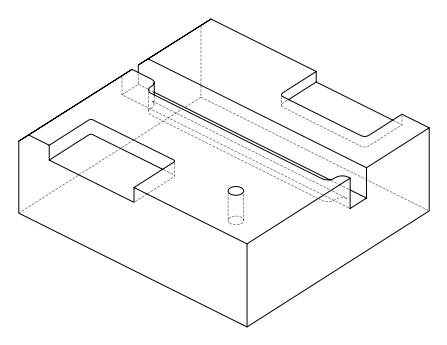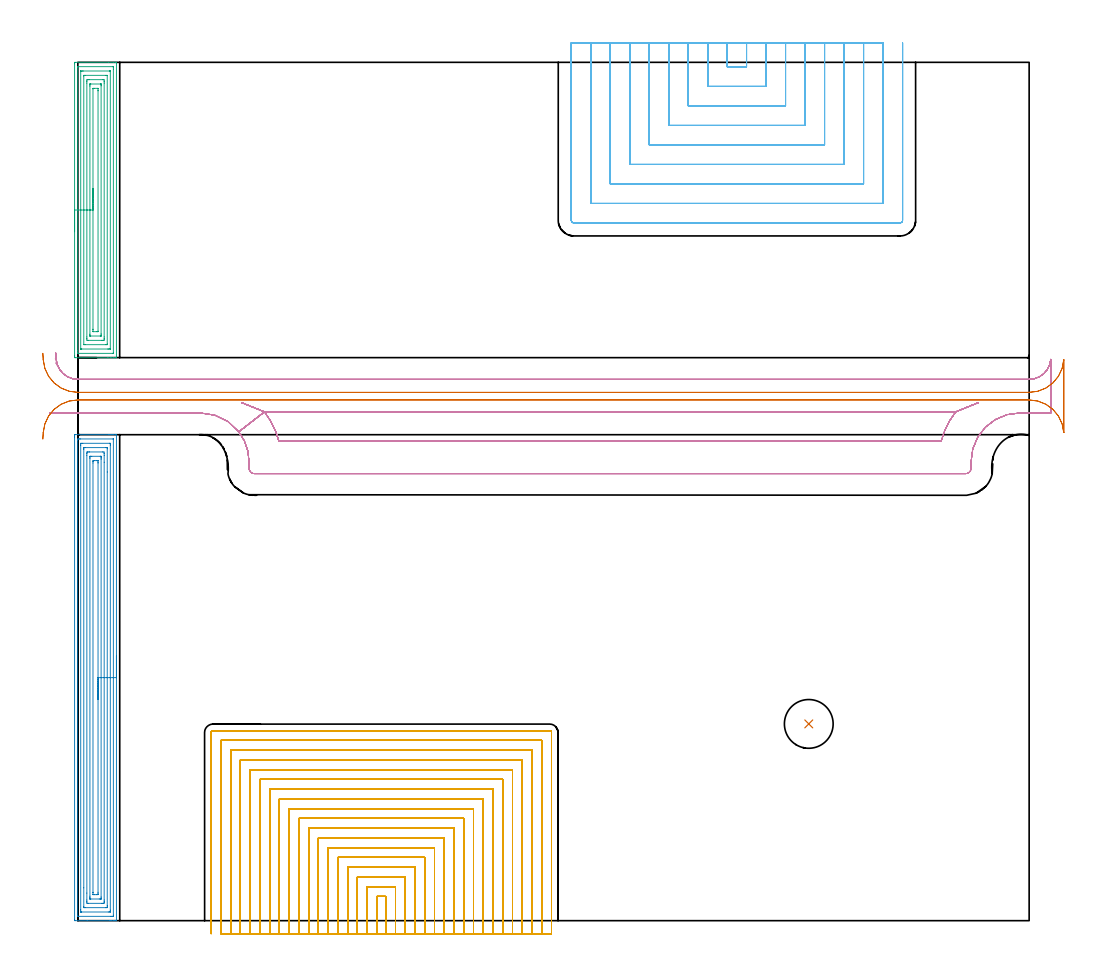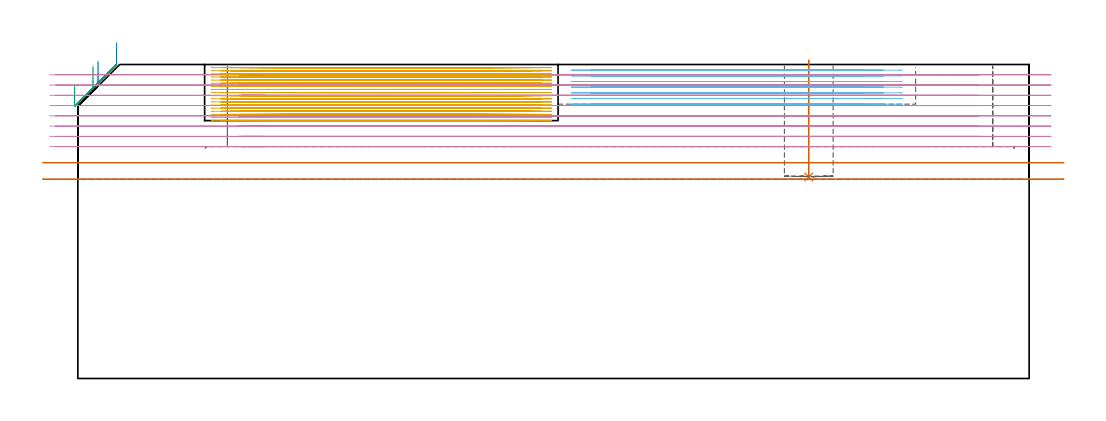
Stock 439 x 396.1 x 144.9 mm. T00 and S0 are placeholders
(PLAN: 7 operations, 5 tool changes, 320.6 min)
(1 INDEXABLE_INSERT_DRILL_BLIND_HOLE_FROM_SOLID | STEP1POCKET | NXT0302_016 | 0.22 min | 20504 mm3)
(2 AREA_MILL | FG_CHAMFER_SURFACE | UGT0205_001 | 12.92 min | 43224 mm3)
(3 AREA_MILL_1 | FG_CHAMFER_SURFACE_1 | UGT0205_001 | 7.99 min | 26844 mm3)
(4 MILL_OPEN_POCKET | POCKET_OPEN | UGT0201_094 | Follow Part, ap 5, ae 75% | 27.67 min | 962749 mm3)
(5 MILL_SLOT | SLOT_PARTIAL_RECTANGULAR | NXT0201_008 | Follow Part, ap 1.5, ae 75% | 226.75 min | 383023 mm3)
(6 MILL_SLOT_1 | SLOT_PARTIAL_RECTANGULAR_1 | NXT0201_011 | Follow Part, ap 3, ae 75% | 40.98 min | 241307 mm3)
(7 MILL_RECTANGULAR_SLOT | SLOT_RECTANGULAR | UGT0201_004 | Follow Part, ap 8, ae 75% | 4.1 min | 233974 mm3)
(TOOL NXT0302_016 | Index. Insert Drill 22.5mm [880-D2250L25-03] | D22.5 PA176 FL68 Z2)
(TOOL UGT0205_001 | Chamfer Mill 20 x 3 x 45 deg. | D20 FL50 Z2)
(TOOL UGT0201_094 | End mill 20 mm | D20 FL38 Z4)
(TOOL NXT0201_008 | ENDMILL 6mm [2P460-0600-NA 1630] | D6 FL26 Z6)
(TOOL NXT0201_011 | ENDMILL 12mm [2P460-1200-NA 1630] | D12 FL38 Z6)
(TOOL UGT0201_004 | End Mill 32 mm | D32 FL53 Z6)
(OP 1 INDEXABLE_INSERT_DRILL_BLIND_HOLE_FROM_SOLID)
G17 G21 G94 G90
T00 M6
G54
G17 G0 G90 X337.3 Y90.8 S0 M3
G43 Z154.9 H1
G94 G81 G98 Z93. F250. R146.9
G80
M5
M2
(OP 2 AREA_MILL)
G17 G21 G94 G90
T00 M6
G54
G17 G0 G90 X17.8 Y122.15 S1061 M3
G43 Z154.9 H0
G94 G1 Y122.112 Z154.028 F250.
Y121.998 Z153.163
Y121.809 Z152.312
Y121.547 Z151.48
Y121.213 Z150.674
Y120.81 Z149.9
Y120.342 Z149.164
Y119.81 Z148.472
Y119.221 Z147.829
Y118.578 Z147.239
Y117.886 Z146.708
Y117.15 Z146.24
Y116.376 Z145.837
Y115.57 Z145.503
Y114.738 Z145.241
Y113.886 Z145.052
Y113.022 Z144.938
Y112.15 Z144.9
Y0.158
X17.794 Y0.01 Z144.893
X17.503 Y0. Z144.602
X17.125 Z144.224
X16.502 Z143.597
X15.311 Z142.408
X14.744 Z141.837
X4.336 Z131.433
X-1.081 Z126.016
X-1.368 Y0.003 Z125.729
X-1.492 Y0.01 Z125.605
X-1.499 Y0.136 Z125.599
X-1.5 Y0.604 Z125.6
Y223.229
X-1.499 Y223.696 Z125.601
X-1.495 Y224.116 Z125.603
X-1.492 Y224.29 Z125.606
X-1.081 Y224.3 Z126.016
X14.148 Z141.243
X14.744 Z141.837
X15.311 Z142.408
X15.623 Z142.719
X16.19 Z143.286
X16.502 Z143.597
X17.504 Y224.299 Z144.603
X17.794 Y224.29 Z144.893
X17.8 Y224.142 Z144.9
Y112.15
X16.386 Z143.486
X16.385 Y2.507 Z143.485
X16.384 Y2.389 Z143.484
X16.379 Y2.012 Z143.479
X16.003 Y2.003 Z143.103
X15.623 Y2.001 Z142.723
X15.127 Y2. Z142.227
X-0.005 Y2.001 Z127.095
X-0.034 Y2.002 Z127.066
X-0.063 Y2.007 Z127.037
X-0.079 Y2.012 Z127.021
X-0.08 Y2.033 Z127.02
X-0.085 Y2.271 Z127.015
Y221.793
X-0.084 Y221.911 Z127.016
X-0.079 Y222.288 Z127.021
X0.297 Y222.297 Z127.397
X0.677 Y222.299 Z127.777
X1.173 Y222.3 Z128.273
X16.305 Y222.299 Z143.405
X16.333 Y222.298 Z143.433
X16.363 Y222.293 Z143.463
X16.379 Y222.288 Z143.479
X16.38 Y222.266 Z143.48
X16.385 Y222.03 Z143.485
X16.386 Y112.15 Z143.486
X14.972 Z142.072
X14.971 Y4.835 Z142.071
X14.969 Y4.174 Z142.069
X14.967 Y4.059 Z142.067
X14.964 Y4.01 Z142.064
X14.91 Y4.004 Z142.01
X14.744 Y4.002 Z141.844
X14.035 Y4. Z141.135
X1.727 Z128.827
X1.556 Y4.003 Z128.656
X1.386 Y4.007 Z128.486
X1.342 Y4.01 Z128.442
X1.335 Y4.037 Z128.435
X1.332 Y4.097 Z128.432
X1.33 Y4.174 Z128.43
X1.329 Y4.405 Z128.429
X1.328 Y5.066 Z128.428
X1.329 Y219.465 Z128.429
X1.331 Y220.126 Z128.431
X1.333 Y220.241 Z128.433
X1.336 Y220.29 Z128.436
X1.39 Y220.296 Z128.49
X1.556 Y220.298 Z128.656
X2.265 Y220.3 Z129.365
X14.573 Z141.673
X14.744 Y220.297 Z141.844
X14.914 Y220.293 Z142.014
X14.958 Y220.29 Z142.058
X14.965 Y220.263 Z142.065
X14.968 Y220.203 Z142.068
X14.97 Y220.126 Z142.07
X14.971 Y219.895 Z142.071
X14.972 Y219.234 Z142.072
Y112.15
X13.557 Z140.657
Y6.851
X13.555 Y6.272 Z140.655
X13.552 Y6.077 Z140.652
X13.551 Y6.015 Z140.651
X13.508 Y6.01 Z140.608
X13.404 Y6.006 Z140.504
X12.985 Y6. Z140.085
X12.944 Z140.044
X3.274 Z130.374
X2.893 Y6.004 Z129.993
X2.798 Y6.007 Z129.898
X2.755 Y6.01 Z129.855
X2.75 Y6.037 Z129.85
X2.748 Y6.126 Z129.848
X2.744 Y6.538 Z129.844
X2.743 Y15.151 Z129.843
Y217.449
X2.745 Y218.028 Z129.845
X2.748 Y218.223 Z129.848
X2.749 Y218.285 Z129.849
X2.792 Y218.29 Z129.892
X2.896 Y218.294 Z129.996
X3.315 Y218.3 Z130.415
X3.356 Z130.456
X13.026 Z140.126
X13.407 Y218.296 Z140.507
X13.502 Y218.293 Z140.602
X13.544 Y218.29 Z140.644
X13.55 Y218.263 Z140.65
X13.552 Y218.174 Z140.652
X13.556 Y217.762 Z140.656
X13.557 Y207.051 Z140.657
Y112.15
X12.143 Z139.243
Y9.528
X12.142 Y8.636 Z139.242
X12.141 Y8.6 Z139.241
X12.106 Y8.01 Z139.206
X11.85 Y8.003 Z138.95
X11.227 Y8.001 Z138.327
X10.974 Y8. Z138.074
X4.819 Y8.001 Z131.919
X4.194 Y8.01 Z131.294
X4.159 Y8.636 Z131.259
X4.158 Y8.672 Z131.258
X4.157 Y9.528 Z131.257
Y12.735
Y214.772
X4.158 Y215.664 Z131.258
X4.159 Y215.7 Z131.259
X4.194 Y216.29 Z131.294
X4.45 Y216.297 Z131.55
X5.073 Y216.299 Z132.173
X5.326 Y216.3 Z132.426
X11.481 Y216.299 Z138.581
X12.106 Y216.29 Z139.206
X12.141 Y215.664 Z139.241
X12.142 Y215.628 Z139.242
X12.143 Y214.772 Z139.243
Y211.565
Y112.15
X10.729 Z137.829
Y10.926
X10.727 Y10.42 Z137.827
X10.724 Y10.038 Z137.824
X10.722 Y10.015 Z137.822
X10.709 Y10.01 Z137.809
X10.658 Y10.005 Z137.758
X10.555 Y10.002 Z137.655
X10.348 Y10. Z137.448
X9.883 Z136.983
X5.952 Z133.052
X5.814 Z132.914
X5.704 Y10.002 Z132.804
X5.63 Y10.005 Z132.73
X5.589 Y10.01 Z132.689
X5.578 Y10.016 Z132.678
X5.577 Y10.034 Z132.677
X5.573 Y10.42 Z132.673
X5.571 Y10.807 Z132.671
Y11.313
Y213.374
X5.573 Y213.88 Z132.673
X5.576 Y214.262 Z132.676
X5.578 Y214.285 Z132.678
X5.591 Y214.29 Z132.691
X5.642 Y214.295 Z132.742
X5.745 Y214.298 Z132.845
X5.952 Y214.299 Z133.052
X6.417 Y214.3 Z133.517
X10.348 Z137.448
X10.486 Z137.586
X10.596 Y214.298 Z137.696
X10.67 Y214.295 Z137.77
X10.711 Y214.29 Z137.811
X10.722 Y214.284 Z137.822
X10.723 Y214.266 Z137.823
X10.727 Y213.88 Z137.827
X10.729 Y213.493 Z137.829
Y212.987
Y112.15
X9.315 Z136.415
Y13.097
X9.313 Y12.363 Z136.413
X9.311 Y12.205 Z136.411
X9.308 Y12.031 Z136.408
X8.993 Y12.01 Z136.093
X8.789 Y12.002 Z135.889
X7.71 Y12. Z134.81
X7.032 Y12.002 Z134.132
X7.004 Y12.006 Z134.104
X6.999 Y12.008 Z134.099
X6.992 Y12.042 Z134.092
X6.99 Y12.205 Z134.09
X6.985 Y12.941 Z134.085
Y13.097
Y211.203
X6.987 Y211.937 Z134.087
X6.989 Y212.095 Z134.089
X6.992 Y212.269 Z134.092
X7.307 Y212.29 Z134.407
X7.511 Y212.298 Z134.611
X8.59 Y212.3 Z135.69
X9.268 Y212.298 Z136.368
X9.296 Y212.294 Z136.396
X9.301 Y212.292 Z136.401
X9.308 Y212.259 Z136.408
X9.31 Y212.095 Z136.41
X9.314 Y211.359 Z136.414
X9.315 Y211.203 Z136.415
Y112.15
Y111.278 Z136.453
Y110.414 Z136.567
Y109.562 Z136.755
Y108.73 Z137.018
Y107.924 Z137.352
Y107.15 Z137.754
Y106.414 Z138.223
Y105.722 Z138.754
Y105.079 Z139.344
Y104.49 Z139.987
Y103.958 Z140.679
Y103.49 Z141.415
Y103.087 Z142.188
Y102.753 Z142.994
Y102.491 Z143.826
Y102.302 Z144.678
Y102.188 Z145.543
Y102.15 Z146.415
G0 Z154.9
M5
M2
(OP 3 AREA_MILL_1)
G17 G21 G94 G90
T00 M6
G54
G17 G0 G90 X-1.5 Y317.95 S1061 M3
G43 Z154.9 H0
Z135.6
G94 G1 Y317.988 Z134.728 F250.
Y318.102 Z133.863
Y318.291 Z133.012
Y318.553 Z132.18
Y318.887 Z131.374
Y319.29 Z130.6
Y319.758 Z129.864
Y320.29 Z129.172
Y320.879 Z128.529
Y321.522 Z127.94
Y322.214 Z127.408
Y322.95 Z126.94
Y323.724 Z126.537
Y324.53 Z126.203
Y325.362 Z125.941
Y326.213 Z125.752
Y327.078 Z125.638
Y327.95 Z125.6
Y395.469
X-1.495 Y395.942 Z125.603
X-1.492 Y396.09 Z125.606
X-1.34 Y396.1 Z125.758
X14.123 Z141.219
X16.502 Z143.597
X17.456 Z144.555
X17.797 Y396.09 Z144.889
X17.8 Y395.916 Z144.9
Y259.984
X17.798 Y259.81 Z144.889
X17.455 Y259.8 Z144.555
X17.225 Z144.325
X16.502 Z143.597
X15.261 Z142.358
X13.864 Z140.96
X-1.081 Z126.017
X-1.492 Y259.81 Z125.605
X-1.496 Y260.009 Z125.602
X-1.499 Y260.431 Z125.601
X-1.5 Y260.857 Z125.6
Y327.95
X-0.086 Z127.014
X-0.085 Y393.68 Z127.015
X-0.081 Y394.067 Z127.019
X-0.079 Y394.084 Z127.021
X-0.055 Y394.09 Z127.045
X0.017 Y394.096 Z127.117
X0.127 Y394.099 Z127.227
X16.089 Y394.1 Z143.189
X16.301 Y394.098 Z143.401
X16.336 Y394.095 Z143.436
X16.37 Y394.091 Z143.47
X16.379 Y394.047 Z143.479
X16.384 Y393.8 Z143.484
X16.385 Y393.68 Z143.485
X16.386 Y392.904 Z143.486
X16.385 Y262.22 Z143.485
X16.381 Y261.833 Z143.481
X16.379 Y261.816 Z143.479
X16.355 Y261.81 Z143.455
X16.283 Y261.804 Z143.383
X16.173 Y261.801 Z143.273
X0.211 Y261.8 Z127.311
X-0.001 Y261.802 Z127.099
X-0.036 Y261.805 Z127.064
X-0.07 Y261.809 Z127.03
X-0.079 Y261.853 Z127.021
X-0.084 Y262.1 Z127.016
X-0.085 Y262.22 Z127.015
X-0.086 Y262.996 Z127.014
Y327.95
X1.328 Z128.428
X1.329 Y391.892 Z128.429
X1.331 Y392.008 Z128.431
X1.333 Y392.065 Z128.433
X1.335 Y392.086 Z128.435
X1.359 Y392.092 Z128.459
X1.556 Y392.096 Z128.656
X2.231 Y392.1 Z129.331
X2.436 Z129.536
X14.539 Y392.099 Z141.639
X14.744 Y392.096 Z141.844
X14.947 Y392.09 Z142.047
X14.965 Y392.087 Z142.065
X14.967 Y392.071 Z142.067
X14.97 Y392.031 Z142.07
X14.971 Y391.969 Z142.071
Y391.892
Y264.008
X14.969 Y263.892 Z142.069
X14.967 Y263.835 Z142.067
X14.965 Y263.814 Z142.065
X14.941 Y263.808 Z142.041
X14.744 Y263.804 Z141.844
X14.069 Y263.8 Z141.169
X13.864 Z140.964
X1.761 Y263.801 Z128.861
X1.556 Y263.804 Z128.656
X1.353 Y263.81 Z128.453
X1.334 Y263.813 Z128.434
X1.333 Y263.829 Z128.433
X1.33 Y263.869 Z128.43
X1.329 Y263.931 Z128.429
X1.328 Y264.008 Z128.428
Y327.95
X2.743 Z129.843
Y389.79
X2.745 Y389.985 Z129.845
X2.747 Y390.054 Z129.847
X2.749 Y390.087 Z129.849
X2.768 Y390.09 Z129.868
X2.877 Y390.094 Z129.977
X3.315 Y390.1 Z130.415
X12.985 Z140.085
X13.423 Y390.095 Z140.523
X13.531 Y390.091 Z140.631
X13.551 Y390.089 Z140.651
X13.553 Y390.072 Z140.653
X13.555 Y390.034 Z140.655
X13.557 Y389.951 Z140.657
Y266.11
X13.555 Y265.915 Z140.655
X13.553 Y265.845 Z140.653
X13.551 Y265.813 Z140.651
X13.532 Y265.81 Z140.632
X13.423 Y265.806 Z140.523
X12.985 Y265.8 Z140.085
X3.315 Z130.415
X2.877 Y265.805 Z129.977
X2.769 Y265.809 Z129.869
X2.749 Y265.811 Z129.849
X2.747 Y265.828 Z129.847
X2.745 Y265.866 Z129.845
X2.743 Y265.949 Z129.843
Y327.95
X4.157 Z131.257
Y386.526
X4.158 Y387.42 Z131.258
X4.159 Y387.456 Z131.259
X4.194 Y388.09 Z131.294
X4.409 Y388.096 Z131.509
X5.073 Y388.099 Z132.173
X5.284 Y388.1 Z132.384
X11.439 Y388.099 Z138.539
X12.106 Y388.09 Z139.206
X12.141 Y387.42 Z139.241
X12.142 Y387.384 Z139.242
X12.143 Y386.526 Z139.243
Y269.374
X12.142 Y268.48 Z139.242
X12.141 Y268.444 Z139.241
X12.106 Y267.81 Z139.206
X11.891 Y267.804 Z138.991
X11.227 Y267.801 Z138.327
X11.016 Y267.8 Z138.116
X4.861 Y267.801 Z131.961
X4.194 Y267.81 Z131.294
X4.159 Y268.48 Z131.259
X4.158 Y268.516 Z131.258
X4.157 Y269.374 Z131.257
Y327.95
X5.571 Z132.671
Y385.125
X5.572 Y385.632 Z132.672
X5.575 Y386.015 Z132.675
X5.578 Y386.072 Z132.678
X5.583 Y386.09 Z132.683
X5.607 Y386.092 Z132.707
X5.722 Y386.097 Z132.822
X5.952 Y386.099 Z133.052
X10.501 Z137.601
X10.624 Y386.097 Z137.724
X10.705 Y386.092 Z137.805
X10.722 Y386.09 Z137.822
X10.724 Y386.07 Z137.824
X10.726 Y386.019 Z137.826
X10.728 Y385.632 Z137.828
X10.729 Y385.244 Z137.829
Y270.775
X10.728 Y270.268 Z137.828
X10.725 Y269.885 Z137.825
X10.722 Y269.828 Z137.822
X10.717 Y269.81 Z137.817
X10.693 Y269.808 Z137.793
X10.578 Y269.803 Z137.678
X10.348 Y269.801 Z137.448
X5.799 Z132.899
X5.676 Y269.803 Z132.776
X5.595 Y269.808 Z132.695
X5.578 Y269.81 Z132.678
X5.576 Y269.83 Z132.676
X5.574 Y269.881 Z132.674
X5.572 Y270.268 Z132.672
X5.571 Y270.656 Z132.671
Y327.95
X6.985 Z134.085
X6.986 Y383.843 Z134.086
X6.988 Y384.027 Z134.088
X6.99 Y384.072 Z134.09
X6.991 Y384.087 Z134.091
X7.037 Y384.09 Z134.137
X7.205 Y384.096 Z134.305
X7.458 Y384.1 Z134.558
X9.218 Y384.098 Z136.318
X9.28 Y384.093 Z136.38
X9.301 Y384.091 Z136.401
X9.308 Y384.007 Z136.408
X9.311 Y383.843 Z136.411
X9.314 Y383.106 Z136.414
X9.315 Y382.949 Z136.415
X9.314 Y272.057 Z136.414
X9.312 Y271.873 Z136.412
X9.31 Y271.828 Z136.41
X9.309 Y271.813 Z136.409
X9.263 Y271.81 Z136.363
X9.095 Y271.804 Z136.195
X8.842 Y271.8 Z135.942
X7.082 Y271.802 Z134.182
X7.02 Y271.807 Z134.12
X6.999 Y271.809 Z134.099
X6.992 Y271.893 Z134.092
X6.989 Y272.057 Z134.089
X6.985 Y272.794 Z134.085
Y272.951
Y327.95
Y328.822 Z134.123
Y329.686 Z134.237
Y330.538 Z134.426
Y331.37 Z134.688
Y332.176 Z135.022
Y332.95 Z135.425
Y333.686 Z135.894
Y334.378 Z136.425
Y335.021 Z137.014
Y335.61 Z137.657
Y336.141 Z138.35
Y336.61 Z139.085
Y337.013 Z139.859
Y337.347 Z140.665
Y337.609 Z141.497
Y337.798 Z142.349
Y337.912 Z143.214
Y337.95 Z144.085
G0 Z154.9
M5
M2
(OP 4 MILL_OPEN_POCKET)
G17 G21 G94 G90
T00 M6
G54
G17 G0 G90 X-13. Y234.3 S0 M3
G43 Z154.9 H0
Z140.162
G94 G1 X-10. F250.
X56.5 F500.
G2 X74.271 Y225.6 R22.5
G1 X86.118 Y234.8
G2 X92.777 Y221.3 R37.5
G1 X398.423
G2 X405.082 Y234.8 R37.5
G1 X415.559 Y239.038
X405.082 Y234.8
X86.118
X75.641 Y239.038
X86.118 Y234.8
X74.271 Y225.6
G2 X79. Y211.8 R22.5
G1 Y208.8
G3 X81.5 Y206.3 R2.5
G1 X409.7
G3 X412.2 Y208.8 R2.5
G1 Y211.8
G2 X434.7 Y234.3 R22.5
G1 X449.
Y259.026
X448.97
G2 X439. Y249.8 R10.
G1 X0.
G2 X-8.66 Y254.8 R10.
G1 X-10.16 Y257.398 F250.
G0 X-13. Y234.3 Z135.425
G1 X-10.
X56.5 F500.
G2 X74.271 Y225.6 R22.5
G1 X86.118 Y234.8
G2 X92.777 Y221.3 R37.5
G1 X398.423
G2 X405.082 Y234.8 R37.5
G1 X415.559 Y239.038
X405.082 Y234.8
X86.118
X75.641 Y239.038
X86.118 Y234.8
X74.271 Y225.6
G2 X79. Y211.8 R22.5
G1 Y208.8
G3 X81.5 Y206.3 R2.5
G1 X409.7
G3 X412.2 Y208.8 R2.5
G1 Y211.8
G2 X434.7 Y234.3 R22.5
G1 X449.
Y259.026
X448.97
G2 X439. Y249.8 R10.
G1 X0.
G2 X-8.66 Y254.8 R10.
G1 X-10.16 Y257.398 F250.
G0 X-13. Y234.3 Z130.687
G1 X-10.
X56.5 F500.
G2 X74.271 Y225.6 R22.5
G1 X86.118 Y234.8
G2 X92.777 Y221.3 R37.5
G1 X398.423
G2 X405.082 Y234.8 R37.5
G1 X415.559 Y239.038
X405.082 Y234.8
X86.118
X75.641 Y239.038
X86.118 Y234.8
X74.271 Y225.6
G2 X79. Y211.8 R22.5
G1 Y208.8
G3 X81.5 Y206.3 R2.5
G1 X409.7
G3 X412.2 Y208.8 R2.5
G1 Y211.8
G2 X434.7 Y234.3 R22.5
G1 X449.
Y259.026
X448.97
G2 X439. Y249.8 R10.
G1 X0.
G2 X-9.451 Y256.531 R10.
G1 X-10.431 Y259.366 F250.
G0 X-13. Y234.3 Z125.95
G1 X-10.
X56.5 F500.
G2 X74.271 Y225.6 R22.5
G1 X86.118 Y234.8
G2 X92.777 Y221.3 R37.5
G1 X398.423
G2 X405.082 Y234.8 R37.5
G1 X415.559 Y239.038
X405.082 Y234.8
X86.118
X75.641 Y239.038
X86.118 Y234.8
X74.271 Y225.6
G2 X79. Y211.8 R22.5
G1 Y208.8
G3 X81.5 Y206.3 R2.5
G1 X409.7
G3 X412.2 Y208.8 R2.5
G1 Y211.8
G2 X434.7 Y234.3 R22.5
G1 X449.
Y259.026
X448.97
G2 X439. Y249.8 R10.
G1 X0.
G2 X-9.967 Y258.991 R10.
G1 X-10.21 Y261.982 F250.
G0 X-13. Y234.3 Z121.212
G1 X-10.
X56.5 F500.
G2 X74.271 Y225.6 R22.5
G1 X86.118 Y234.8
G2 X92.777 Y221.3 R37.5
G1 X398.423
G2 X405.082 Y234.8 R37.5
G1 X415.559 Y239.038
X405.082 Y234.8
X86.118
X75.641 Y239.038
X86.118 Y234.8
X74.271 Y225.6
G2 X79. Y211.8 R22.5
G1 Y208.8
G3 X81.5 Y206.3 R2.5
G1 X409.7
G3 X412.2 Y208.8 R2.5
G1 Y211.8
G2 X434.7 Y234.3 R22.5
G1 X449.
Y259.026
X448.97
G2 X439. Y249.8 R10.
G1 X0.
G2 X-9.97 Y259.026 R10.
G1 X-10.202 Y262.017 F250.
G0 X-13. Y234.3 Z116.475
G1 X-10.
X56.5 F500.
G2 X74.271 Y225.6 R22.5
G1 X86.118 Y234.8
G2 X92.777 Y221.3 R37.5
G1 X398.423
G2 X405.082 Y234.8 R37.5
G1 X415.559 Y239.038
X405.082 Y234.8
X86.118
X75.641 Y239.038
X86.118 Y234.8
X74.271 Y225.6
G2 X79. Y211.8 R22.5
G1 Y208.8
G3 X81.5 Y206.3 R2.5
G1 X409.7
G3 X412.2 Y208.8 R2.5
G1 Y211.8
G2 X434.7 Y234.3 R22.5
G1 X449.
Y259.026
X448.97
G2 X439. Y249.8 R10.
G1 X0.
G2 X-9.97 Y259.026 R10.
G1 X-10.202 Y262.017 F250.
G0 X-13. Y234.3 Z111.737
G1 X-10.
X56.5 F500.
G2 X74.271 Y225.6 R22.5
G1 X86.118 Y234.8
G2 X92.777 Y221.3 R37.5
G1 X398.423
G2 X405.082 Y234.8 R37.5
G1 X415.559 Y239.038
X405.082 Y234.8
X86.118
X75.641 Y239.038
X86.118 Y234.8
X74.271 Y225.6
G2 X79. Y211.8 R22.5
G1 Y208.8
G3 X81.5 Y206.3 R2.5
G1 X409.7
G3 X412.2 Y208.8 R2.5
G1 Y211.8
G2 X434.7 Y234.3 R22.5
G1 X449.
Y259.026
X448.97
G2 X439. Y249.8 R10.
G1 X0.
G2 X-9.97 Y259.026 R10.
G1 X-10.202 Y262.017 F250.
G0 X-13. Y234.3 Z107.
G1 X-10.
X56.5 F500.
G2 X74.271 Y225.6 R22.5
G1 X86.118 Y234.8
G2 X92.777 Y221.3 R37.5
G1 X398.423
G2 X405.082 Y234.8 R37.5
G1 X415.559 Y239.038
X405.082 Y234.8
X86.118
X75.641 Y239.038
X86.118 Y234.8
X74.271 Y225.6
G2 X79. Y211.8 R22.5
G1 Y208.8
G3 X81.5 Y206.3 R2.5
G1 X409.7
G3 X412.2 Y208.8 R2.5
G1 Y211.8
G2 X434.7 Y234.3 R22.5
G1 X449.
Y259.026
X448.97
G2 X439. Y249.8 R10.
G1 X0.
G2 X-9.97 Y259.026 R10.
G1 X-10.202 Y262.017 F250.
G0 Z154.9
M5
M2
(OP 5 MILL_SLOT)
G17 G21 G94 G90
T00 M6
G54
G17 G0 G90 X142.1 Y-6. S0 M3
G43 Z154.9 H1
Z143.461
G94 G1 Y-3. F250.
Y11.2 F500.
X138.
Y-3.
Y-6. F250.
X146.6
Y-3.
Y15.7 F500.
X133.5
Y-3.
Y-6. F250.
X151.1
Y-3.
Y20.2 F500.
X129.
Y-3.
Y-6. F250.
X155.6
Y-3.
Y24.7 F500.
X124.5
Y-3.
Y-6. F250.
X160.1
Y-3.
Y29.2 F500.
X120.
Y-3.
Y-6. F250.
X164.6
Y-3.
Y33.7 F500.
X115.5
Y-3.
Y-6. F250.
X169.1
Y-3.
Y38.2 F500.
X111.
Y-3.
Y-6. F250.
X173.6
Y-3.
Y42.7 F500.
X106.5
Y-3.
Y-6. F250.
X178.1
Y-3.
Y47.2 F500.
X102.
Y-3.
Y-6. F250.
X182.6
Y-3.
Y51.7 F500.
X97.5
Y-3.
Y-6. F250.
X187.1
Y-3.
Y56.2 F500.
X93.
Y-3.
Y-6. F250.
X191.6
Y-3.
Y60.7 F500.
X88.5
Y-3.
Y-6. F250.
X196.1
Y-3.
Y65.2 F500.
X84.
Y-3.
Y-6. F250.
X200.6
Y-3.
Y69.7 F500.
X79.5
Y-3.
Y-6. F250.
X205.1
Y-3.
Y74.2 F500.
X75.
Y-3.
Y-6. F250.
X209.6
Y-3.
Y78.7 F500.
X70.5
Y-3.
Y-6. F250.
X214.1
Y-3.
Y83.2 F500.
X66.
Y-3.
Y-6. F250.
X218.6
Y-3.
Y86.9 F500.
G3 X217.8 Y87.7 R0.8
G1 X62.3
G3 X61.5 Y86.9 R0.8
G1 Y-3.
Y-6. F250.
G0 X142.1 Z142.022
G1 Y-3.
Y11.2 F500.
X138.
Y-3.
Y-6. F250.
X146.6
Y-3.
Y15.7 F500.
X133.5
Y-3.
Y-6. F250.
X151.1
Y-3.
Y20.2 F500.
X129.
Y-3.
Y-6. F250.
X155.6
Y-3.
Y24.7 F500.
X124.5
Y-3.
Y-6. F250.
X160.1
Y-3.
Y29.2 F500.
X120.
Y-3.
Y-6. F250.
X164.6
Y-3.
Y33.7 F500.
X115.5
Y-3.
Y-6. F250.
X169.1
Y-3.
Y38.2 F500.
X111.
Y-3.
Y-6. F250.
X173.6
Y-3.
Y42.7 F500.
X106.5
Y-3.
Y-6. F250.
X178.1
Y-3.
Y47.2 F500.
X102.
Y-3.
Y-6. F250.
X182.6
Y-3.
Y51.7 F500.
X97.5
Y-3.
Y-6. F250.
X187.1
Y-3.
Y56.2 F500.
X93.
Y-3.
Y-6. F250.
X191.6
Y-3.
Y60.7 F500.
X88.5
Y-3.
Y-6. F250.
X196.1
Y-3.
Y65.2 F500.
X84.
Y-3.
Y-6. F250.
X200.6
Y-3.
Y69.7 F500.
X79.5
Y-3.
Y-6. F250.
X205.1
Y-3.
Y74.2 F500.
X75.
Y-3.
Y-6. F250.
X209.6
Y-3.
Y78.7 F500.
X70.5
Y-3.
Y-6. F250.
X214.1
Y-3.
Y83.2 F500.
X66.
Y-3.
Y-6. F250.
X218.6
Y-3.
Y86.9 F500.
G3 X217.8 Y87.7 R0.8
G1 X62.3
G3 X61.5 Y86.9 R0.8
G1 Y-3.
Y-6. F250.
G0 X142.1 Z140.583
G1 Y-3.
Y11.2 F500.
X138.
Y-3.
Y-6. F250.
X146.6
Y-3.
Y15.7 F500.
X133.5
Y-3.
Y-6. F250.
X151.1
Y-3.
Y20.2 F500.
X129.
Y-3.
Y-6. F250.
X155.6
Y-3.
Y24.7 F500.
X124.5
Y-3.
Y-6. F250.
X160.1
Y-3.
Y29.2 F500.
X120.
Y-3.
Y-6. F250.
X164.6
Y-3.
Y33.7 F500.
X115.5
Y-3.
Y-6. F250.
X169.1
Y-3.
Y38.2 F500.
X111.
Y-3.
Y-6. F250.
X173.6
Y-3.
Y42.7 F500.
X106.5
Y-3.
Y-6. F250.
X178.1
Y-3.
Y47.2 F500.
X102.
Y-3.
Y-6. F250.
X182.6
Y-3.
Y51.7 F500.
X97.5
Y-3.
Y-6. F250.
X187.1
Y-3.
Y56.2 F500.
X93.
Y-3.
Y-6. F250.
X191.6
Y-3.
Y60.7 F500.
X88.5
Y-3.
Y-6. F250.
X196.1
Y-3.
Y65.2 F500.
X84.
Y-3.
Y-6. F250.
X200.6
Y-3.
Y69.7 F500.
X79.5
Y-3.
Y-6. F250.
X205.1
Y-3.
Y74.2 F500.
X75.
Y-3.
Y-6. F250.
X209.6
Y-3.
Y78.7 F500.
X70.5
Y-3.
Y-6. F250.
X214.1
Y-3.
Y83.2 F500.
X66.
Y-3.
Y-6. F250.
X218.6
Y-3.
Y86.9 F500.
G3 X217.8 Y87.7 R0.8
G1 X62.3
G3 X61.5 Y86.9 R0.8
G1 Y-3.
Y-6. F250.
G0 X142.1 Z139.144
G1 Y-3.
Y11.2 F500.
X138.
Y-3.
Y-6. F250.
X146.6
Y-3.
Y15.7 F500.
X133.5
Y-3.
Y-6. F250.
X151.1
Y-3.
Y20.2 F500.
X129.
Y-3.
Y-6. F250.
X155.6
Y-3.
Y24.7 F500.
X124.5
Y-3.
Y-6. F250.
X160.1
Y-3.
Y29.2 F500.
X120.
Y-3.
Y-6. F250.
X164.6
Y-3.
Y33.7 F500.
X115.5
Y-3.
Y-6. F250.
X169.1
Y-3.
Y38.2 F500.
X111.
Y-3.
Y-6. F250.
X173.6
Y-3.
Y42.7 F500.
X106.5
Y-3.
Y-6. F250.
X178.1
Y-3.
Y47.2 F500.
X102.
Y-3.
Y-6. F250.
X182.6
Y-3.
Y51.7 F500.
X97.5
Y-3.
Y-6. F250.
X187.1
Y-3.
Y56.2 F500.
X93.
Y-3.
Y-6. F250.
X191.6
Y-3.
Y60.7 F500.
X88.5
Y-3.
Y-6. F250.
X196.1
Y-3.
Y65.2 F500.
X84.
Y-3.
Y-6. F250.
X200.6
Y-3.
Y69.7 F500.
X79.5
Y-3.
Y-6. F250.
X205.1
Y-3.
Y74.2 F500.
X75.
Y-3.
Y-6. F250.
X209.6
Y-3.
Y78.7 F500.
X70.5
Y-3.
Y-6. F250.
X214.1
Y-3.
Y83.2 F500.
X66.
Y-3.
Y-6. F250.
X218.6
Y-3.
Y86.9 F500.
G3 X217.8 Y87.7 R0.8
G1 X62.3
G3 X61.5 Y86.9 R0.8
G1 Y-3.
Y-6. F250.
G0 X142.1 Z137.705
G1 Y-3.
Y11.2 F500.
X138.
Y-3.
Y-6. F250.
X146.6
Y-3.
Y15.7 F500.
X133.5
Y-3.
Y-6. F250.
X151.1
Y-3.
Y20.2 F500.
X129.
Y-3.
Y-6. F250.
X155.6
Y-3.
Y24.7 F500.
X124.5
Y-3.
Y-6. F250.
X160.1
Y-3.
Y29.2 F500.
X120.
Y-3.
Y-6. F250.
X164.6
Y-3.
Y33.7 F500.
X115.5
Y-3.
Y-6. F250.
X169.1
Y-3.
Y38.2 F500.
X111.
Y-3.
Y-6. F250.
X173.6
Y-3.
Y42.7 F500.
X106.5
Y-3.
Y-6. F250.
X178.1
Y-3.
Y47.2 F500.
X102.
Y-3.
Y-6. F250.
X182.6
Y-3.
Y51.7 F500.
X97.5
Y-3.
Y-6. F250.
X187.1
Y-3.
Y56.2 F500.
X93.
Y-3.
Y-6. F250.
X191.6
Y-3.
Y60.7 F500.
X88.5
Y-3.
Y-6. F250.
X196.1
Y-3.
Y65.2 F500.
X84.
Y-3.
Y-6. F250.
X200.6
Y-3.
Y69.7 F500.
X79.5
Y-3.
Y-6. F250.
X205.1
Y-3.
Y74.2 F500.
X75.
Y-3.
Y-6. F250.
X209.6
Y-3.
Y78.7 F500.
X70.5
Y-3.
Y-6. F250.
X214.1
Y-3.
Y83.2 F500.
X66.
Y-3.
Y-6. F250.
X218.6
Y-3.
Y86.9 F500.
G3 X217.8 Y87.7 R0.8
G1 X62.3
G3 X61.5 Y86.9 R0.8
G1 Y-3.
Y-6. F250.
G0 X142.1 Z136.267
G1 Y-3.
Y11.2 F500.
X138.
Y-3.
Y-6. F250.
X146.6
Y-3.
Y15.7 F500.
X133.5
Y-3.
Y-6. F250.
X151.1
Y-3.
Y20.2 F500.
X129.
Y-3.
Y-6. F250.
X155.6
Y-3.
Y24.7 F500.
X124.5
Y-3.
Y-6. F250.
X160.1
Y-3.
Y29.2 F500.
X120.
Y-3.
Y-6. F250.
X164.6
Y-3.
Y33.7 F500.
X115.5
Y-3.
Y-6. F250.
X169.1
Y-3.
Y38.2 F500.
X111.
Y-3.
Y-6. F250.
X173.6
Y-3.
Y42.7 F500.
X106.5
Y-3.
Y-6. F250.
X178.1
Y-3.
Y47.2 F500.
X102.
Y-3.
Y-6. F250.
X182.6
Y-3.
Y51.7 F500.
X97.5
Y-3.
Y-6. F250.
X187.1
Y-3.
Y56.2 F500.
X93.
Y-3.
Y-6. F250.
X191.6
Y-3.
Y60.7 F500.
X88.5
Y-3.
Y-6. F250.
X196.1
Y-3.
Y65.2 F500.
X84.
Y-3.
Y-6. F250.
X200.6
Y-3.
Y69.7 F500.
X79.5
Y-3.
Y-6. F250.
X205.1
Y-3.
Y74.2 F500.
X75.
Y-3.
Y-6. F250.
X209.6
Y-3.
Y78.7 F500.
X70.5
Y-3.
Y-6. F250.
X214.1
Y-3.
Y83.2 F500.
X66.
Y-3.
Y-6. F250.
X218.6
Y-3.
Y86.9 F500.
G3 X217.8 Y87.7 R0.8
G1 X62.3
G3 X61.5 Y86.9 R0.8
G1 Y-3.
Y-6. F250.
G0 X142.1 Z134.828
G1 Y-3.
Y11.2 F500.
X138.
Y-3.
Y-6. F250.
X146.6
Y-3.
Y15.7 F500.
X133.5
Y-3.
Y-6. F250.
X151.1
Y-3.
Y20.2 F500.
X129.
Y-3.
Y-6. F250.
X155.6
Y-3.
Y24.7 F500.
X124.5
Y-3.
Y-6. F250.
X160.1
Y-3.
Y29.2 F500.
X120.
Y-3.
Y-6. F250.
X164.6
Y-3.
Y33.7 F500.
X115.5
Y-3.
Y-6. F250.
X169.1
Y-3.
Y38.2 F500.
X111.
Y-3.
Y-6. F250.
X173.6
Y-3.
Y42.7 F500.
X106.5
Y-3.
Y-6. F250.
X178.1
Y-3.
Y47.2 F500.
X102.
Y-3.
Y-6. F250.
X182.6
Y-3.
Y51.7 F500.
X97.5
Y-3.
Y-6. F250.
X187.1
Y-3.
Y56.2 F500.
X93.
Y-3.
Y-6. F250.
X191.6
Y-3.
Y60.7 F500.
X88.5
Y-3.
Y-6. F250.
X196.1
Y-3.
Y65.2 F500.
X84.
Y-3.
Y-6. F250.
X200.6
Y-3.
Y69.7 F500.
X79.5
Y-3.
Y-6. F250.
X205.1
Y-3.
Y74.2 F500.
X75.
Y-3.
Y-6. F250.
X209.6
Y-3.
Y78.7 F500.
X70.5
Y-3.
Y-6. F250.
X214.1
Y-3.
Y83.2 F500.
X66.
Y-3.
Y-6. F250.
X218.6
Y-3.
Y86.9 F500.
G3 X217.8 Y87.7 R0.8
G1 X62.3
G3 X61.5 Y86.9 R0.8
G1 Y-3.
Y-6. F250.
G0 X142.1 Z133.389
G1 Y-3.
Y11.2 F500.
X138.
Y-3.
Y-6. F250.
X146.6
Y-3.
Y15.7 F500.
X133.5
Y-3.
Y-6. F250.
X151.1
Y-3.
Y20.2 F500.
X129.
Y-3.
Y-6. F250.
X155.6
Y-3.
Y24.7 F500.
X124.5
Y-3.
Y-6. F250.
X160.1
Y-3.
Y29.2 F500.
X120.
Y-3.
Y-6. F250.
X164.6
Y-3.
Y33.7 F500.
X115.5
Y-3.
Y-6. F250.
X169.1
Y-3.
Y38.2 F500.
X111.
Y-3.
Y-6. F250.
X173.6
Y-3.
Y42.7 F500.
X106.5
Y-3.
Y-6. F250.
X178.1
Y-3.
Y47.2 F500.
X102.
Y-3.
Y-6. F250.
X182.6
Y-3.
Y51.7 F500.
X97.5
Y-3.
Y-6. F250.
X187.1
Y-3.
Y56.2 F500.
X93.
Y-3.
Y-6. F250.
X191.6
Y-3.
Y60.7 F500.
X88.5
Y-3.
Y-6. F250.
X196.1
Y-3.
Y65.2 F500.
X84.
Y-3.
Y-6. F250.
X200.6
Y-3.
Y69.7 F500.
X79.5
Y-3.
Y-6. F250.
X205.1
Y-3.
Y74.2 F500.
X75.
Y-3.
Y-6. F250.
X209.6
Y-3.
Y78.7 F500.
X70.5
Y-3.
Y-6. F250.
X214.1
Y-3.
Y83.2 F500.
X66.
Y-3.
Y-6. F250.
X218.6
Y-3.
Y86.9 F500.
G3 X217.8 Y87.7 R0.8
G1 X62.3
G3 X61.5 Y86.9 R0.8
G1 Y-3.
Y-6. F250.
G0 X142.1 Z131.95
G1 Y-3.
Y11.2 F500.
X138.
Y-3.
Y-6. F250.
X146.6
Y-3.
Y15.7 F500.
X133.5
Y-3.
Y-6. F250.
X151.1
Y-3.
Y20.2 F500.
X129.
Y-3.
Y-6. F250.
X155.6
Y-3.
Y24.7 F500.
X124.5
Y-3.
Y-6. F250.
X160.1
Y-3.
Y29.2 F500.
X120.
Y-3.
Y-6. F250.
X164.6
Y-3.
Y33.7 F500.
X115.5
Y-3.
Y-6. F250.
X169.1
Y-3.
Y38.2 F500.
X111.
Y-3.
Y-6. F250.
X173.6
Y-3.
Y42.7 F500.
X106.5
Y-3.
Y-6. F250.
X178.1
Y-3.
Y47.2 F500.
X102.
Y-3.
Y-6. F250.
X182.6
Y-3.
Y51.7 F500.
X97.5
Y-3.
Y-6. F250.
X187.1
Y-3.
Y56.2 F500.
X93.
Y-3.
Y-6. F250.
X191.6
Y-3.
Y60.7 F500.
X88.5
Y-3.
Y-6. F250.
X196.1
Y-3.
Y65.2 F500.
X84.
Y-3.
Y-6. F250.
X200.6
Y-3.
Y69.7 F500.
X79.5
Y-3.
Y-6. F250.
X205.1
Y-3.
Y74.2 F500.
X75.
Y-3.
Y-6. F250.
X209.6
Y-3.
Y78.7 F500.
X70.5
Y-3.
Y-6. F250.
X214.1
Y-3.
Y83.2 F500.
X66.
Y-3.
Y-6. F250.
X218.6
Y-3.
Y86.9 F500.
G3 X217.8 Y87.7 R0.8
G1 X62.3
G3 X61.5 Y86.9 R0.8
G1 Y-3.
Y-6. F250.
G0 X142.1 Z130.511
G1 Y-3.
Y11.2 F500.
X138.
Y-3.
Y-6. F250.
X146.6
Y-3.
Y15.7 F500.
X133.5
Y-3.
Y-6. F250.
X151.1
Y-3.
Y20.2 F500.
X129.
Y-3.
Y-6. F250.
X155.6
Y-3.
Y24.7 F500.
X124.5
Y-3.
Y-6. F250.
X160.1
Y-3.
Y29.2 F500.
X120.
Y-3.
Y-6. F250.
X164.6
Y-3.
Y33.7 F500.
X115.5
Y-3.
Y-6. F250.
X169.1
Y-3.
Y38.2 F500.
X111.
Y-3.
Y-6. F250.
X173.6
Y-3.
Y42.7 F500.
X106.5
Y-3.
Y-6. F250.
X178.1
Y-3.
Y47.2 F500.
X102.
Y-3.
Y-6. F250.
X182.6
Y-3.
Y51.7 F500.
X97.5
Y-3.
Y-6. F250.
X187.1
Y-3.
Y56.2 F500.
X93.
Y-3.
Y-6. F250.
X191.6
Y-3.
Y60.7 F500.
X88.5
Y-3.
Y-6. F250.
X196.1
Y-3.
Y65.2 F500.
X84.
Y-3.
Y-6. F250.
X200.6
Y-3.
Y69.7 F500.
X79.5
Y-3.
Y-6. F250.
X205.1
Y-3.
Y74.2 F500.
X75.
Y-3.
Y-6. F250.
X209.6
Y-3.
Y78.7 F500.
X70.5
Y-3.
Y-6. F250.
X214.1
Y-3.
Y83.2 F500.
X66.
Y-3.
Y-6. F250.
X218.6
Y-3.
Y86.9 F500.
G3 X217.8 Y87.7 R0.8
G1 X62.3
G3 X61.5 Y86.9 R0.8
G1 Y-3.
Y-6. F250.
G0 X142.1 Z129.072
G1 Y-3.
Y11.2 F500.
X138.
Y-3.
Y-6. F250.
X146.6
Y-3.
Y15.7 F500.
X133.5
Y-3.
Y-6. F250.
X151.1
Y-3.
Y20.2 F500.
X129.
Y-3.
Y-6. F250.
X155.6
Y-3.
Y24.7 F500.
X124.5
Y-3.
Y-6. F250.
X160.1
Y-3.
Y29.2 F500.
X120.
Y-3.
Y-6. F250.
X164.6
Y-3.
Y33.7 F500.
X115.5
Y-3.
Y-6. F250.
X169.1
Y-3.
Y38.2 F500.
X111.
Y-3.
Y-6. F250.
X173.6
Y-3.
Y42.7 F500.
X106.5
Y-3.
Y-6. F250.
X178.1
Y-3.
Y47.2 F500.
X102.
Y-3.
Y-6. F250.
X182.6
Y-3.
Y51.7 F500.
X97.5
Y-3.
Y-6. F250.
X187.1
Y-3.
Y56.2 F500.
X93.
Y-3.
Y-6. F250.
X191.6
Y-3.
Y60.7 F500.
X88.5
Y-3.
Y-6. F250.
X196.1
Y-3.
Y65.2 F500.
X84.
Y-3.
Y-6. F250.
X200.6
Y-3.
Y69.7 F500.
X79.5
Y-3.
Y-6. F250.
X205.1
Y-3.
Y74.2 F500.
X75.
Y-3.
Y-6. F250.
X209.6
Y-3.
Y78.7 F500.
X70.5
Y-3.
Y-6. F250.
X214.1
Y-3.
Y83.2 F500.
X66.
Y-3.
Y-6. F250.
X218.6
Y-3.
Y86.9 F500.
G3 X217.8 Y87.7 R0.8
G1 X62.3
G3 X61.5 Y86.9 R0.8
G1 Y-3.
Y-6. F250.
G0 X142.1 Z127.633
G1 Y-3.
Y11.2 F500.
X138.
Y-3.
Y-6. F250.
X146.6
Y-3.
Y15.7 F500.
X133.5
Y-3.
Y-6. F250.
X151.1
Y-3.
Y20.2 F500.
X129.
Y-3.
Y-6. F250.
X155.6
Y-3.
Y24.7 F500.
X124.5
Y-3.
Y-6. F250.
X160.1
Y-3.
Y29.2 F500.
X120.
Y-3.
Y-6. F250.
X164.6
Y-3.
Y33.7 F500.
X115.5
Y-3.
Y-6. F250.
X169.1
Y-3.
Y38.2 F500.
X111.
Y-3.
Y-6. F250.
X173.6
Y-3.
Y42.7 F500.
X106.5
Y-3.
Y-6. F250.
X178.1
Y-3.
Y47.2 F500.
X102.
Y-3.
Y-6. F250.
X182.6
Y-3.
Y51.7 F500.
X97.5
Y-3.
Y-6. F250.
X187.1
Y-3.
Y56.2 F500.
X93.
Y-3.
Y-6. F250.
X191.6
Y-3.
Y60.7 F500.
X88.5
Y-3.
Y-6. F250.
X196.1
Y-3.
Y65.2 F500.
X84.
Y-3.
Y-6. F250.
X200.6
Y-3.
Y69.7 F500.
X79.5
Y-3.
Y-6. F250.
X205.1
Y-3.
Y74.2 F500.
X75.
Y-3.
Y-6. F250.
X209.6
Y-3.
Y78.7 F500.
X70.5
Y-3.
Y-6. F250.
X214.1
Y-3.
Y83.2 F500.
X66.
Y-3.
Y-6. F250.
X218.6
Y-3.
Y86.9 F500.
G3 X217.8 Y87.7 R0.8
G1 X62.3
G3 X61.5 Y86.9 R0.8
G1 Y-3.
Y-6. F250.
G0 X142.1 Z126.194
G1 Y-3.
Y11.2 F500.
X138.
Y-3.
Y-6. F250.
X146.6
Y-3.
Y15.7 F500.
X133.5
Y-3.
Y-6. F250.
X151.1
Y-3.
Y20.2 F500.
X129.
Y-3.
Y-6. F250.
X155.6
Y-3.
Y24.7 F500.
X124.5
Y-3.
Y-6. F250.
X160.1
Y-3.
Y29.2 F500.
X120.
Y-3.
Y-6. F250.
X164.6
Y-3.
Y33.7 F500.
X115.5
Y-3.
Y-6. F250.
X169.1
Y-3.
Y38.2 F500.
X111.
Y-3.
Y-6. F250.
X173.6
Y-3.
Y42.7 F500.
X106.5
Y-3.
Y-6. F250.
X178.1
Y-3.
Y47.2 F500.
X102.
Y-3.
Y-6. F250.
X182.6
Y-3.
Y51.7 F500.
X97.5
Y-3.
Y-6. F250.
X187.1
Y-3.
Y56.2 F500.
X93.
Y-3.
Y-6. F250.
X191.6
Y-3.
Y60.7 F500.
X88.5
Y-3.
Y-6. F250.
X196.1
Y-3.
Y65.2 F500.
X84.
Y-3.
Y-6. F250.
X200.6
Y-3.
Y69.7 F500.
X79.5
Y-3.
Y-6. F250.
X205.1
Y-3.
Y74.2 F500.
X75.
Y-3.
Y-6. F250.
X209.6
Y-3.
Y78.7 F500.
X70.5
Y-3.
Y-6. F250.
X214.1
Y-3.
Y83.2 F500.
X66.
Y-3.
Y-6. F250.
X218.6
Y-3.
Y86.9 F500.
G3 X217.8 Y87.7 R0.8
G1 X62.3
G3 X61.5 Y86.9 R0.8
G1 Y-3.
Y-6. F250.
G0 X142.1 Z124.756
G1 Y-3.
Y11.2 F500.
X138.
Y-3.
Y-6. F250.
X146.6
Y-3.
Y15.7 F500.
X133.5
Y-3.
Y-6. F250.
X151.1
Y-3.
Y20.2 F500.
X129.
Y-3.
Y-6. F250.
X155.6
Y-3.
Y24.7 F500.
X124.5
Y-3.
Y-6. F250.
X160.1
Y-3.
Y29.2 F500.
X120.
Y-3.
Y-6. F250.
X164.6
Y-3.
Y33.7 F500.
X115.5
Y-3.
Y-6. F250.
X169.1
Y-3.
Y38.2 F500.
X111.
Y-3.
Y-6. F250.
X173.6
Y-3.
Y42.7 F500.
X106.5
Y-3.
Y-6. F250.
X178.1
Y-3.
Y47.2 F500.
X102.
Y-3.
Y-6. F250.
X182.6
Y-3.
Y51.7 F500.
X97.5
Y-3.
Y-6. F250.
X187.1
Y-3.
Y56.2 F500.
X93.
Y-3.
Y-6. F250.
X191.6
Y-3.
Y60.7 F500.
X88.5
Y-3.
Y-6. F250.
X196.1
Y-3.
Y65.2 F500.
X84.
Y-3.
Y-6. F250.
X200.6
Y-3.
Y69.7 F500.
X79.5
Y-3.
Y-6. F250.
X205.1
Y-3.
Y74.2 F500.
X75.
Y-3.
Y-6. F250.
X209.6
Y-3.
Y78.7 F500.
X70.5
Y-3.
Y-6. F250.
X214.1
Y-3.
Y83.2 F500.
X66.
Y-3.
Y-6. F250.
X218.6
Y-3.
Y86.9 F500.
G3 X217.8 Y87.7 R0.8
G1 X62.3
G3 X61.5 Y86.9 R0.8
G1 Y-3.
Y-6. F250.
G0 X142.1 Z123.317
G1 Y-3.
Y11.2 F500.
X138.
Y-3.
Y-6. F250.
X146.6
Y-3.
Y15.7 F500.
X133.5
Y-3.
Y-6. F250.
X151.1
Y-3.
Y20.2 F500.
X129.
Y-3.
Y-6. F250.
X155.6
Y-3.
Y24.7 F500.
X124.5
Y-3.
Y-6. F250.
X160.1
Y-3.
Y29.2 F500.
X120.
Y-3.
Y-6. F250.
X164.6
Y-3.
Y33.7 F500.
X115.5
Y-3.
Y-6. F250.
X169.1
Y-3.
Y38.2 F500.
X111.
Y-3.
Y-6. F250.
X173.6
Y-3.
Y42.7 F500.
X106.5
Y-3.
Y-6. F250.
X178.1
Y-3.
Y47.2 F500.
X102.
Y-3.
Y-6. F250.
X182.6
Y-3.
Y51.7 F500.
X97.5
Y-3.
Y-6. F250.
X187.1
Y-3.
Y56.2 F500.
X93.
Y-3.
Y-6. F250.
X191.6
Y-3.
Y60.7 F500.
X88.5
Y-3.
Y-6. F250.
X196.1
Y-3.
Y65.2 F500.
X84.
Y-3.
Y-6. F250.
X200.6
Y-3.
Y69.7 F500.
X79.5
Y-3.
Y-6. F250.
X205.1
Y-3.
Y74.2 F500.
X75.
Y-3.
Y-6. F250.
X209.6
Y-3.
Y78.7 F500.
X70.5
Y-3.
Y-6. F250.
X214.1
Y-3.
Y83.2 F500.
X66.
Y-3.
Y-6. F250.
X218.6
Y-3.
Y86.9 F500.
G3 X217.8 Y87.7 R0.8
G1 X62.3
G3 X61.5 Y86.9 R0.8
G1 Y-3.
Y-6. F250.
G0 X142.1 Z121.878
G1 Y-3.
Y11.2 F500.
X138.
Y-3.
Y-6. F250.
X146.6
Y-3.
Y15.7 F500.
X133.5
Y-3.
Y-6. F250.
X151.1
Y-3.
Y20.2 F500.
X129.
Y-3.
Y-6. F250.
X155.6
Y-3.
Y24.7 F500.
X124.5
Y-3.
Y-6. F250.
X160.1
Y-3.
Y29.2 F500.
X120.
Y-3.
Y-6. F250.
X164.6
Y-3.
Y33.7 F500.
X115.5
Y-3.
Y-6. F250.
X169.1
Y-3.
Y38.2 F500.
X111.
Y-3.
Y-6. F250.
X173.6
Y-3.
Y42.7 F500.
X106.5
Y-3.
Y-6. F250.
X178.1
Y-3.
Y47.2 F500.
X102.
Y-3.
Y-6. F250.
X182.6
Y-3.
Y51.7 F500.
X97.5
Y-3.
Y-6. F250.
X187.1
Y-3.
Y56.2 F500.
X93.
Y-3.
Y-6. F250.
X191.6
Y-3.
Y60.7 F500.
X88.5
Y-3.
Y-6. F250.
X196.1
Y-3.
Y65.2 F500.
X84.
Y-3.
Y-6. F250.
X200.6
Y-3.
Y69.7 F500.
X79.5
Y-3.
Y-6. F250.
X205.1
Y-3.
Y74.2 F500.
X75.
Y-3.
Y-6. F250.
X209.6
Y-3.
Y78.7 F500.
X70.5
Y-3.
Y-6. F250.
X214.1
Y-3.
Y83.2 F500.
X66.
Y-3.
Y-6. F250.
X218.6
Y-3.
Y86.9 F500.
G3 X217.8 Y87.7 R0.8
G1 X62.3
G3 X61.5 Y86.9 R0.8
G1 Y-3.
Y-6. F250.
G0 X142.1 Z120.439
G1 Y-3.
Y11.2 F500.
X138.
Y-3.
Y-6. F250.
X146.6
Y-3.
Y15.7 F500.
X133.5
Y-3.
Y-6. F250.
X151.1
Y-3.
Y20.2 F500.
X129.
Y-3.
Y-6. F250.
X155.6
Y-3.
Y24.7 F500.
X124.5
Y-3.
Y-6. F250.
X160.1
Y-3.
Y29.2 F500.
X120.
Y-3.
Y-6. F250.
X164.6
Y-3.
Y33.7 F500.
X115.5
Y-3.
Y-6. F250.
X169.1
Y-3.
Y38.2 F500.
X111.
Y-3.
Y-6. F250.
X173.6
Y-3.
Y42.7 F500.
X106.5
Y-3.
Y-6. F250.
X178.1
Y-3.
Y47.2 F500.
X102.
Y-3.
Y-6. F250.
X182.6
Y-3.
Y51.7 F500.
X97.5
Y-3.
Y-6. F250.
X187.1
Y-3.
Y56.2 F500.
X93.
Y-3.
Y-6. F250.
X191.6
Y-3.
Y60.7 F500.
X88.5
Y-3.
Y-6. F250.
X196.1
Y-3.
Y65.2 F500.
X84.
Y-3.
Y-6. F250.
X200.6
Y-3.
Y69.7 F500.
X79.5
Y-3.
Y-6. F250.
X205.1
Y-3.
Y74.2 F500.
X75.
Y-3.
Y-6. F250.
X209.6
Y-3.
Y78.7 F500.
X70.5
Y-3.
Y-6. F250.
X214.1
Y-3.
Y83.2 F500.
X66.
Y-3.
Y-6. F250.
X218.6
Y-3.
Y86.9 F500.
G3 X217.8 Y87.7 R0.8
G1 X62.3
G3 X61.5 Y86.9 R0.8
G1 Y-3.
Y-6. F250.
G0 X142.1 Z119.
G1 Y-3.
Y11.2 F500.
X138.
Y-3.
Y-6. F250.
X146.6
Y-3.
Y15.7 F500.
X133.5
Y-3.
Y-6. F250.
X151.1
Y-3.
Y20.2 F500.
X129.
Y-3.
Y-6. F250.
X155.6
Y-3.
Y24.7 F500.
X124.5
Y-3.
Y-6. F250.
X160.1
Y-3.
Y29.2 F500.
X120.
Y-3.
Y-6. F250.
X164.6
Y-3.
Y33.7 F500.
X115.5
Y-3.
Y-6. F250.
X169.1
Y-3.
Y38.2 F500.
X111.
Y-3.
Y-6. F250.
X173.6
Y-3.
Y42.7 F500.
X106.5
Y-3.
Y-6. F250.
X178.1
Y-3.
Y47.2 F500.
X102.
Y-3.
Y-6. F250.
X182.6
Y-3.
Y51.7 F500.
X97.5
Y-3.
Y-6. F250.
X187.1
Y-3.
Y56.2 F500.
X93.
Y-3.
Y-6. F250.
X191.6
Y-3.
Y60.7 F500.
X88.5
Y-3.
Y-6. F250.
X196.1
Y-3.
Y65.2 F500.
X84.
Y-3.
Y-6. F250.
X200.6
Y-3.
Y69.7 F500.
X79.5
Y-3.
Y-6. F250.
X205.1
Y-3.
Y74.2 F500.
X75.
Y-3.
Y-6. F250.
X209.6
Y-3.
Y78.7 F500.
X70.5
Y-3.
Y-6. F250.
X214.1
Y-3.
Y83.2 F500.
X66.
Y-3.
Y-6. F250.
X218.6
Y-3.
Y86.9 F500.
G3 X217.8 Y87.7 R0.8
G1 X62.3
G3 X61.5 Y86.9 R0.8
G1 Y-3.
Y-6. F250.
G0 Z154.9
M5
M2
(OP 6 MILL_SLOT_1)
G17 G21 G94 G90
T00 M6
G54
G17 G0 G90 X299.7 Y405.1 S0 M3
G43 Z154.9 H1
Z142.286
G94 G1 Y402.1 F250.
Y394. F500.
X308.6
Y402.1
Y405.1 F250.
X290.7
Y402.1
Y385. F500.
X317.6
Y402.1
Y405.1 F250.
X281.7
Y402.1
Y376. F500.
X326.6
Y402.1
Y405.1 F250.
X272.7
Y402.1
Y367. F500.
X335.6
Y402.1
Y405.1 F250.
X263.7
Y402.1
Y358. F500.
X344.6
Y402.1
Y405.1 F250.
X254.7
Y402.1
Y349. F500.
X353.6
Y402.1
Y405.1 F250.
X245.7
Y402.1
Y340. F500.
X362.6
Y402.1
Y405.1 F250.
X236.7
Y402.1
Y331. F500.
X371.6
Y402.1
Y405.1 F250.
X227.7
Y402.1
Y323.2 F500.
G3 X228.9 Y322. R1.2
G1 X379.4
G3 X380.6 Y323.2 R1.2
G1 Y402.1
Y405.1 F250.
G0 X299.7 Z139.671
G1 Y402.1
Y394. F500.
X308.6
Y402.1
Y405.1 F250.
X290.7
Y402.1
Y385. F500.
X317.6
Y402.1
Y405.1 F250.
X281.7
Y402.1
Y376. F500.
X326.6
Y402.1
Y405.1 F250.
X272.7
Y402.1
Y367. F500.
X335.6
Y402.1
Y405.1 F250.
X263.7
Y402.1
Y358. F500.
X344.6
Y402.1
Y405.1 F250.
X254.7
Y402.1
Y349. F500.
X353.6
Y402.1
Y405.1 F250.
X245.7
Y402.1
Y340. F500.
X362.6
Y402.1
Y405.1 F250.
X236.7
Y402.1
Y331. F500.
X371.6
Y402.1
Y405.1 F250.
X227.7
Y402.1
Y323.2 F500.
G3 X228.9 Y322. R1.2
G1 X379.4
G3 X380.6 Y323.2 R1.2
G1 Y402.1
Y405.1 F250.
G0 X299.7 Z137.057
G1 Y402.1
Y394. F500.
X308.6
Y402.1
Y405.1 F250.
X290.7
Y402.1
Y385. F500.
X317.6
Y402.1
Y405.1 F250.
X281.7
Y402.1
Y376. F500.
X326.6
Y402.1
Y405.1 F250.
X272.7
Y402.1
Y367. F500.
X335.6
Y402.1
Y405.1 F250.
X263.7
Y402.1
Y358. F500.
X344.6
Y402.1
Y405.1 F250.
X254.7
Y402.1
Y349. F500.
X353.6
Y402.1
Y405.1 F250.
X245.7
Y402.1
Y340. F500.
X362.6
Y402.1
Y405.1 F250.
X236.7
Y402.1
Y331. F500.
X371.6
Y402.1
Y405.1 F250.
X227.7
Y402.1
Y323.2 F500.
G3 X228.9 Y322. R1.2
G1 X379.4
G3 X380.6 Y323.2 R1.2
G1 Y402.1
Y405.1 F250.
G0 X299.7 Z134.443
G1 Y402.1
Y394. F500.
X308.6
Y402.1
Y405.1 F250.
X290.7
Y402.1
Y385. F500.
X317.6
Y402.1
Y405.1 F250.
X281.7
Y402.1
Y376. F500.
X326.6
Y402.1
Y405.1 F250.
X272.7
Y402.1
Y367. F500.
X335.6
Y402.1
Y405.1 F250.
X263.7
Y402.1
Y358. F500.
X344.6
Y402.1
Y405.1 F250.
X254.7
Y402.1
Y349. F500.
X353.6
Y402.1
Y405.1 F250.
X245.7
Y402.1
Y340. F500.
X362.6
Y402.1
Y405.1 F250.
X236.7
Y402.1
Y331. F500.
X371.6
Y402.1
Y405.1 F250.
X227.7
Y402.1
Y323.2 F500.
G3 X228.9 Y322. R1.2
G1 X379.4
G3 X380.6 Y323.2 R1.2
G1 Y402.1
Y405.1 F250.
G0 X299.7 Z131.829
G1 Y402.1
Y394. F500.
X308.6
Y402.1
Y405.1 F250.
X290.7
Y402.1
Y385. F500.
X317.6
Y402.1
Y405.1 F250.
X281.7
Y402.1
Y376. F500.
X326.6
Y402.1
Y405.1 F250.
X272.7
Y402.1
Y367. F500.
X335.6
Y402.1
Y405.1 F250.
X263.7
Y402.1
Y358. F500.
X344.6
Y402.1
Y405.1 F250.
X254.7
Y402.1
Y349. F500.
X353.6
Y402.1
Y405.1 F250.
X245.7
Y402.1
Y340. F500.
X362.6
Y402.1
Y405.1 F250.
X236.7
Y402.1
Y331. F500.
X371.6
Y402.1
Y405.1 F250.
X227.7
Y402.1
Y323.2 F500.
G3 X228.9 Y322. R1.2
G1 X379.4
G3 X380.6 Y323.2 R1.2
G1 Y402.1
Y405.1 F250.
G0 X299.7 Z129.214
G1 Y402.1
Y394. F500.
X308.6
Y402.1
Y405.1 F250.
X290.7
Y402.1
Y385. F500.
X317.6
Y402.1
Y405.1 F250.
X281.7
Y402.1
Y376. F500.
X326.6
Y402.1
Y405.1 F250.
X272.7
Y402.1
Y367. F500.
X335.6
Y402.1
Y405.1 F250.
X263.7
Y402.1
Y358. F500.
X344.6
Y402.1
Y405.1 F250.
X254.7
Y402.1
Y349. F500.
X353.6
Y402.1
Y405.1 F250.
X245.7
Y402.1
Y340. F500.
X362.6
Y402.1
Y405.1 F250.
X236.7
Y402.1
Y331. F500.
X371.6
Y402.1
Y405.1 F250.
X227.7
Y402.1
Y323.2 F500.
G3 X228.9 Y322. R1.2
G1 X379.4
G3 X380.6 Y323.2 R1.2
G1 Y402.1
Y405.1 F250.
G0 X299.7 Z126.6
G1 Y402.1
Y394. F500.
X308.6
Y402.1
Y405.1 F250.
X290.7
Y402.1
Y385. F500.
X317.6
Y402.1
Y405.1 F250.
X281.7
Y402.1
Y376. F500.
X326.6
Y402.1
Y405.1 F250.
X272.7
Y402.1
Y367. F500.
X335.6
Y402.1
Y405.1 F250.
X263.7
Y402.1
Y358. F500.
X344.6
Y402.1
Y405.1 F250.
X254.7
Y402.1
Y349. F500.
X353.6
Y402.1
Y405.1 F250.
X245.7
Y402.1
Y340. F500.
X362.6
Y402.1
Y405.1 F250.
X236.7
Y402.1
Y331. F500.
X371.6
Y402.1
Y405.1 F250.
X227.7
Y402.1
Y323.2 F500.
G3 X228.9 Y322. R1.2
G1 X379.4
G3 X380.6 Y323.2 R1.2
G1 Y402.1
Y405.1 F250.
G0 Z154.9
M5
M2
(OP 7 MILL_RECTANGULAR_SLOT)
G17 G21 G94 G90
T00 M6
G54
G17 G0 G90 X-16.154 Y222.285 S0 M3
G43 Z154.9 H0
Z99.557
G94 G1 X-15.97 Y225.279 F250.
G2 X0. Y240.3 R16. F500.
G1 X439.
G2 X454.97 Y225.279 R16.
G1 X455.
Y258.821
X454.97
G2 X439. Y243.8 R16.
G1 X0.
G2 X-15.97 Y258.821 R16.
G1 X-16.154 Y261.815 F250.
G0 Y222.285 Z92.
G1 X-15.97 Y225.279
G2 X0. Y240.3 R16. F500.
G1 X439.
G2 X454.97 Y225.279 R16.
G1 X455.
Y258.821
X454.97
G2 X439. Y243.8 R16.
G1 X0.
G2 X-15.97 Y258.821 R16.
G1 X-16.154 Y261.815 F250.
G0 Z154.9
M5
M2
